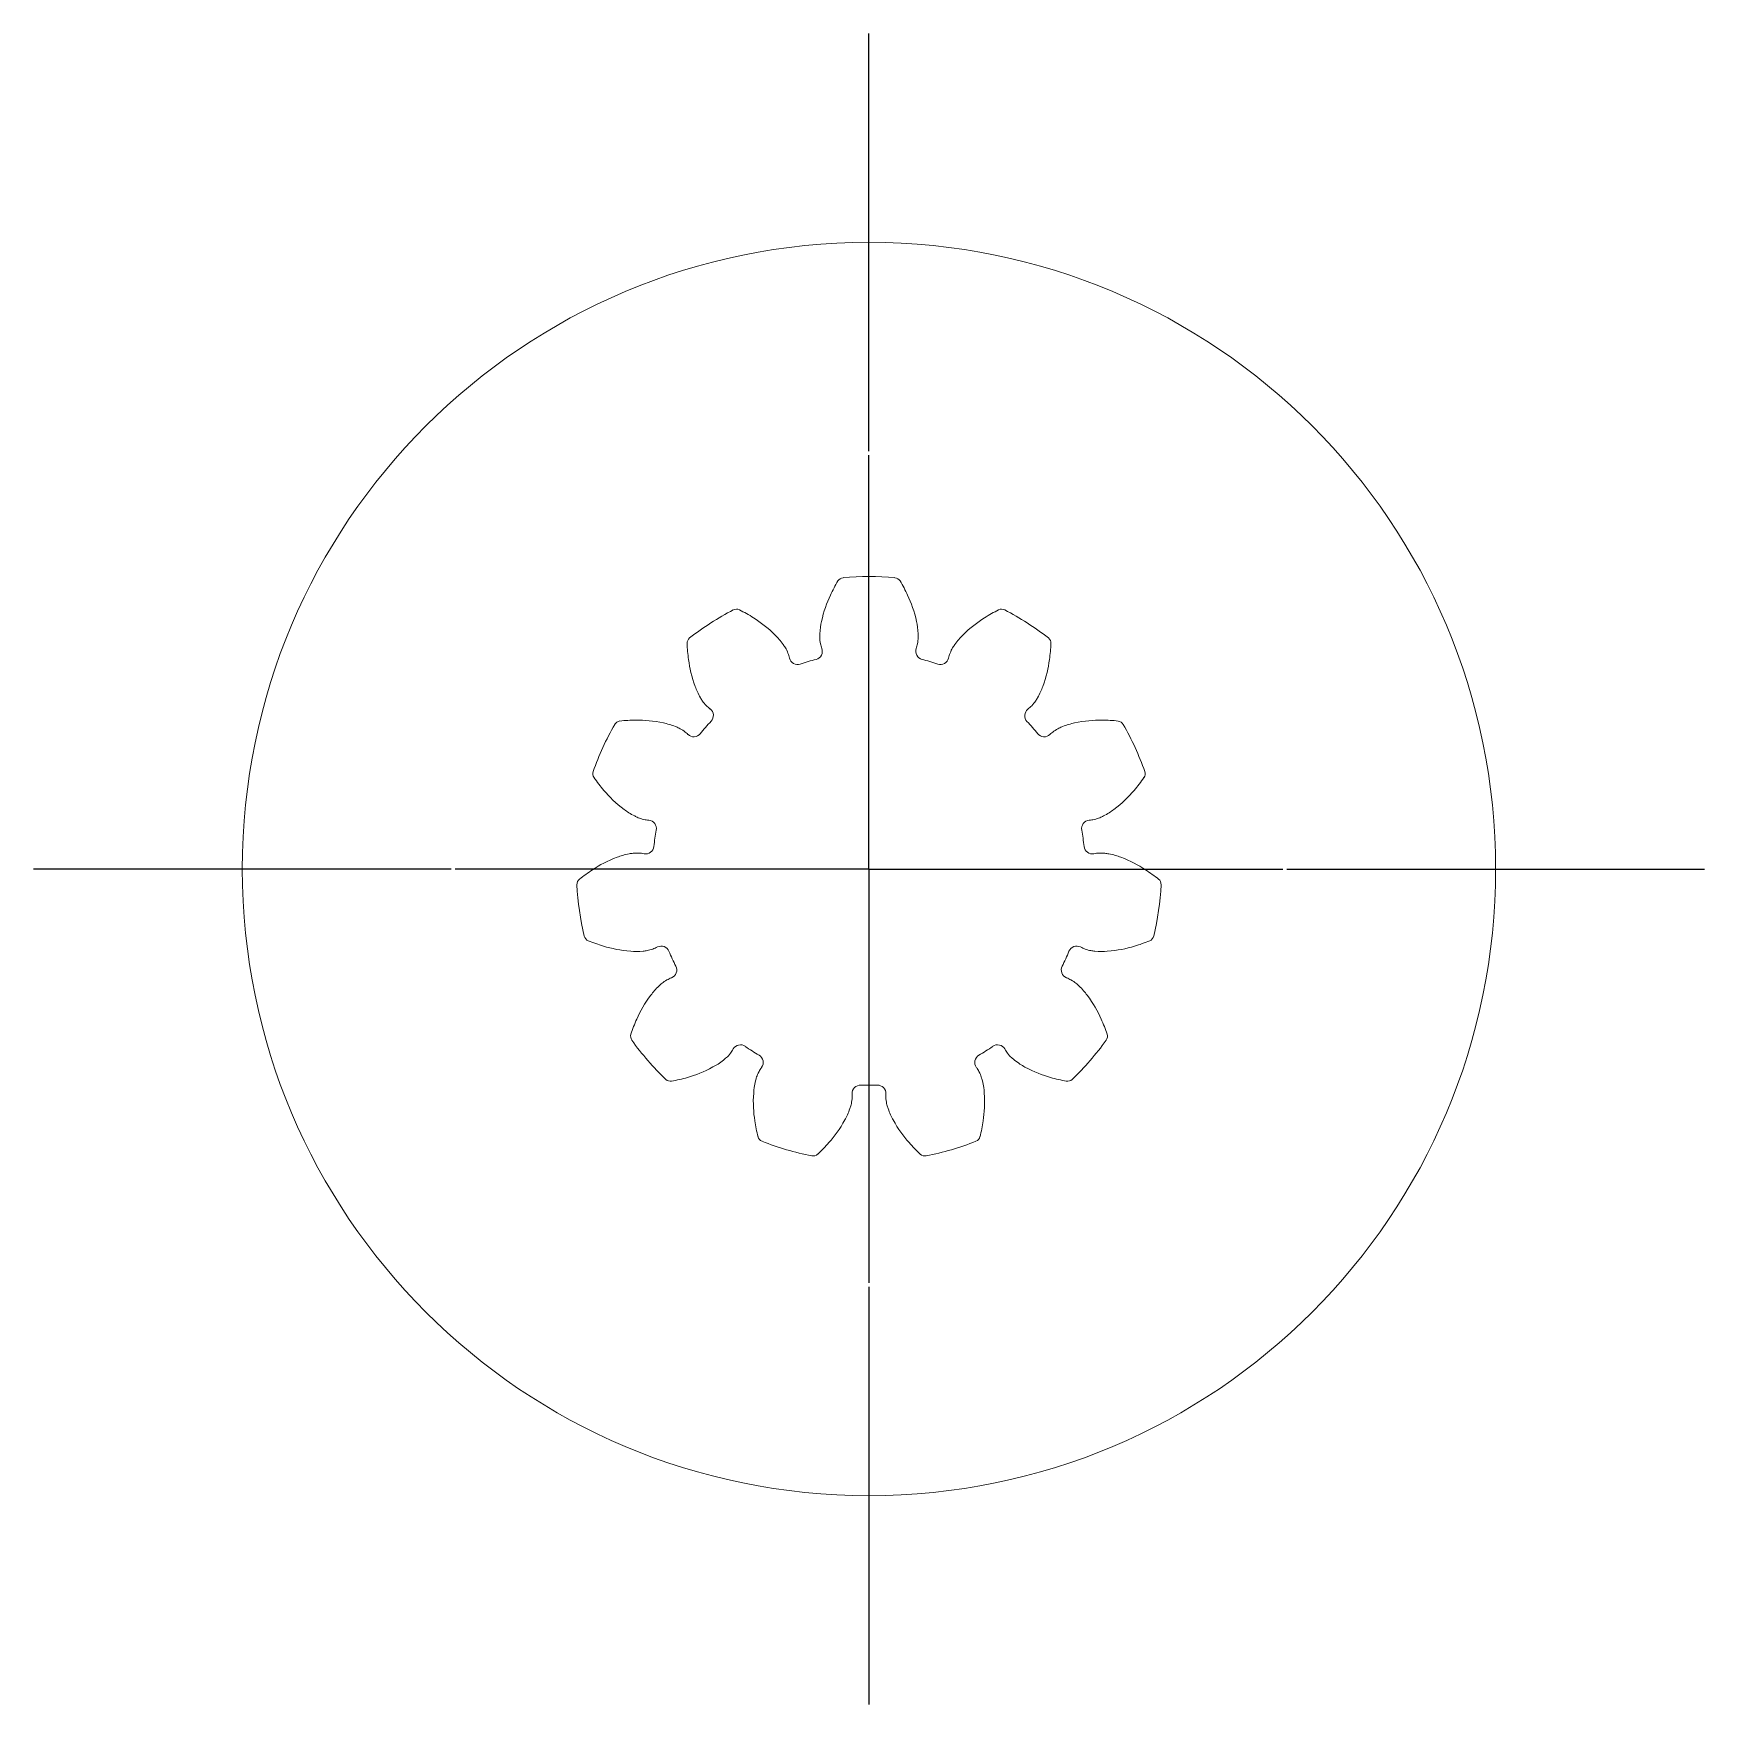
# Model space of a CAD drawing. Header units: millimetres. Extents: x 558.1 to 578.1, y 462.3 to 482.3.
import ezdxf

# ---------------------------------------------------------------- set-up
doc = ezdxf.new("R2010")
doc.units = ezdxf.units.MM
doc.linetypes.add('CENTERX2', pattern=[20.32, 12.7, -2.54, 2.54, -2.54])
doc.layers.add('CENTER', color=2, linetype='CENTERX2')

# ---------------------------------------------------------------- blocks, each defined once
blk = doc.blocks.new('SW_CENTERMARKSYMBOL_0')
at = {"layer": 'CENTER', "color": 0}
for p, q in [((0, 5), (0, 10)), ((0, 0), (0, 2.5)), ((-5, 0), (-10, 0)), ((0, 0), (-2.5, 0)), ((0, 0), (0, -2.5)), ((0, 0), (2.5, 0)), ((5, 0), (10, 0)), ((0, -5), (0, -10))]:
    blk.add_line(p, q, dxfattribs=at)
blk = doc.blocks.new('SW_CENTERMARKSYMBOL_1')
at = {"layer": 'CENTER', "color": 0}
for p, q in [((0, 2.5), (0, 4.953)), ((0, 0), (0, 2.5)), ((-2.5, 0), (-4.953, 0)), ((0, 0), (-2.5, 0)), ((0, 0), (0, -2.5)), ((0, 0), (2.5, 0)), ((2.5, 0), (4.953, 0)), ((0, -2.5), (0, -4.953))]:
    blk.add_line(p, q, dxfattribs=at)

msp = doc.modelspace()

# ---------------------------------------------------------------- linework, layer by layer
at = {"color": 7, "linetype": 'Continuous', "lineweight": 15}
msp.add_circle((568.142, 472.273), 7.5, dxfattribs=at)
for centre, radius, start, end in [((567.839, 475.68), 0.08, 95.0874, 149.5163), ((568.142, 472.273), 3.501, 84.9097, 95.0874), ((568.446, 475.68), 0.08, 30.4832, 84.9097), ((568.142, 472.273), 3.501, 117.6369, 127.8147), ((566.556, 475.303), 0.08, 63.2104, 117.6369), ((569.729, 475.303), 0.08, 62.3602, 116.789), ((568.142, 472.273), 3.501, 52.1824, 62.3602), ((566.045, 474.975), 0.08, 127.8147, 182.2436), ((570.24, 474.975), 0.08, 357.7559, 52.1824), ((567.484, 474.879), 0.1, 284.1779, 18.9973), ((568.801, 474.879), 0.1, 160.9836, 255.8212), ((567.287, 474.821), 0.1, 193.689, 288.5506), ((568.142, 472.273), 2.588, 104.1779, 108.5506), ((568.142, 472.273), 2.588, 71.4498, 75.8212), ((568.997, 474.821), 0.1, 251.4498, 346.3168), ((568.142, 472.273), 3.501, 150.3642, 160.542), ((565.169, 473.965), 0.08, 95.9377, 150.3642), ((568.142, 472.273), 2.588, 136.9029, 141.2756), ((566.18, 474.11), 0.1, 316.9029, 51.7435), ((570.106, 474.108), 0.1, 128.5558, 223.0586), ((568.142, 472.273), 2.588, 38.7211, 43.0586), ((571.115, 473.964), 0.08, 29.6329, 84.0618), ((568.142, 472.273), 3.501, 19.4551, 29.6329), ((566.045, 473.955), 0.1, 226.4351, 321.2756), ((570.239, 473.955), 0.1, 218.7211, 313.5617), ((564.917, 473.413), 0.08, 160.542, 214.9709), ((571.367, 473.412), 0.08, 325.0286, 19.4551), ((565.498, 472.757), 0.1, 349.6302, 84.4707), ((570.786, 472.757), 0.1, 95.526, 190.3665), ((568.142, 472.273), 2.588, 169.6302, 174.0029), ((568.142, 472.273), 2.588, 5.9938, 10.3665), ((565.469, 472.554), 0.1, 259.1624, 354.0029), ((570.815, 472.554), 0.1, 185.9938, 280.8344), ((564.727, 472.089), 0.08, 128.665, 183.0915), ((568.142, 472.273), 3.501, 183.0915, 193.2693), ((568.142, 472.273), 3.501, 346.7279, 356.9056), ((571.558, 472.089), 0.08, 356.9056, 51.3345), ((564.813, 471.488), 0.08, 193.2693, 247.6981), ((571.471, 471.488), 0.08, 292.3013, 346.7279), ((565.656, 471.251), 0.1, 22.3575, 117.198), ((568.142, 472.273), 2.588, 202.3575, 206.7302), ((568.142, 472.273), 2.588, 333.2666, 337.6392), ((570.628, 471.251), 0.1, 62.7988, 157.6392), ((565.742, 471.064), 0.1, 291.8897, 26.7302), ((570.543, 471.064), 0.1, 153.2666, 248.1071), ((565.369, 470.271), 0.08, 161.3922, 215.8188), ((568.142, 472.273), 3.501, 215.8188, 225.9965), ((568.142, 472.273), 3.501, 314.0006, 324.1784), ((570.916, 470.271), 0.08, 324.1784, 18.6072), ((566.604, 470.069), 0.1, 55.0847, 149.9253), ((568.142, 472.273), 2.588, 235.0847, 239.4574), ((566.776, 469.958), 0.1, 324.6169, 59.4574), ((569.508, 469.958), 0.1, 120.5421, 215.3733), ((568.142, 472.273), 2.588, 300.5421, 304.9142), ((569.681, 470.069), 0.1, 30.0526, 124.9142), ((565.766, 469.813), 0.08, 225.9965, 280.4254), ((568.04, 469.587), 0.1, 87.8142, 182.6337), ((568.142, 472.273), 2.588, 267.8142, 272.1867), ((568.245, 469.587), 0.1, 357.385, 92.1867), ((570.518, 469.813), 0.08, 259.5741, 314.0006), ((566.891, 469.09), 0.08, 194.1195, 248.546), ((568.142, 472.273), 3.501, 248.546, 258.7238), ((568.142, 472.273), 3.501, 281.2733, 291.4511), ((569.393, 469.09), 0.08, 291.4511, 345.88), ((567.473, 468.919), 0.08, 258.7238, 313.1527), ((568.811, 468.919), 0.08, 226.8468, 281.2733)]:
    msp.add_arc(centre, radius, start, end, dxfattribs=at)
for points, knots in [([(567.574, 475.236), (567.599, 475.357), (567.637, 475.456), (567.708, 475.61), (567.738, 475.666), (567.77, 475.721)], [0, 0, 0, 0, 0.5, 0.5, 0.828323, 0.828323, 0.828323, 0.828323]), ([(568.515, 475.721), (568.547, 475.666), (568.577, 475.61), (568.647, 475.456), (568.685, 475.357), (568.711, 475.236)], [0.1717089, 0.1717089, 0.1717089, 0.1717089, 0.5, 0.5, 1, 1, 1, 1]), ([(566.592, 475.375), (566.648, 475.346), (566.704, 475.315), (566.846, 475.224), (566.931, 475.161), (567.019, 475.073)], [0.1717089, 0.1717089, 0.1717089, 0.1717089, 0.5, 0.5, 1, 1, 1, 1]), ([(567.578, 474.912), (567.571, 474.932), (567.566, 474.951), (567.556, 474.997), (567.554, 475.022), (567.553, 475.059), (567.553, 475.073), (567.557, 475.146), (567.565, 475.192), (567.574, 475.236)], [0.0414739, 0.0414739, 0.0414739, 0.0414739, 0.1256881, 0.1256881, 0.2506881, 0.2506881, 0.3756881, 0.3756881, 0.8756881, 0.8756881, 0.8756881, 0.8756881]), ([(568.711, 475.236), (568.72, 475.192), (568.728, 475.146), (568.731, 475.073), (568.731, 475.059), (568.73, 475.022), (568.728, 474.997), (568.718, 474.951), (568.713, 474.932), (568.706, 474.912)], [0.1243563, 0.1243563, 0.1243563, 0.1243563, 0.6243563, 0.6243563, 0.7493563, 0.7493563, 0.8743563, 0.8743563, 0.9585577, 0.9585577, 0.9585577, 0.9585577]), ([(569.266, 475.073), (569.353, 475.161), (569.438, 475.224), (569.581, 475.315), (569.637, 475.346), (569.693, 475.375)], [0, 0, 0, 0, 0.5, 0.5, 0.828323, 0.828323, 0.828323, 0.828323]), ([(567.019, 475.073), (567.05, 475.041), (567.082, 475.006), (567.124, 474.947), (567.132, 474.935), (567.151, 474.904), (567.163, 474.881), (567.179, 474.837), (567.185, 474.819), (567.19, 474.798)], [0.1244207, 0.1244207, 0.1244207, 0.1244207, 0.6244207, 0.6244207, 0.7494207, 0.7494207, 0.8744207, 0.8744207, 0.9585577, 0.9585577, 0.9585577, 0.9585577]), ([(569.094, 474.798), (569.1, 474.819), (569.105, 474.837), (569.122, 474.881), (569.133, 474.903), (569.153, 474.935), (569.161, 474.947), (569.202, 475.006), (569.234, 475.041), (569.266, 475.073)], [0.0414739, 0.0414739, 0.0414739, 0.0414739, 0.1255512, 0.1255512, 0.2505512, 0.2505512, 0.3755512, 0.3755512, 0.8755512, 0.8755512, 0.8755512, 0.8755512]), ([(566.062, 474.458), (566.018, 474.574), (565.997, 474.678), (565.973, 474.845), (565.968, 474.909), (565.965, 474.972)], [0, 0, 0, 0, 0.5, 0.5, 0.828323, 0.828323, 0.828323, 0.828323]), ([(570.319, 474.972), (570.317, 474.909), (570.311, 474.845), (570.288, 474.678), (570.266, 474.574), (570.222, 474.458)], [0.1717089, 0.1717089, 0.1717089, 0.1717089, 0.5, 0.5, 1, 1, 1, 1]), ([(566.241, 474.188), (566.224, 474.202), (566.21, 474.215), (566.177, 474.247), (566.161, 474.268), (566.14, 474.298), (566.133, 474.31), (566.097, 474.373), (566.078, 474.416), (566.062, 474.458)], [0.0414739, 0.0414739, 0.0414739, 0.0414739, 0.1256273, 0.1256273, 0.2506273, 0.2506273, 0.3756273, 0.3756273, 0.8756273, 0.8756273, 0.8756273, 0.8756273]), ([(570.222, 474.458), (570.206, 474.416), (570.188, 474.373), (570.152, 474.31), (570.145, 474.298), (570.124, 474.267), (570.108, 474.247), (570.076, 474.213), (570.061, 474.2), (570.044, 474.187)], [0.1233938, 0.1233938, 0.1233938, 0.1233938, 0.6233938, 0.6233938, 0.7483938, 0.7483938, 0.8733938, 0.8733938, 0.9585577, 0.9585577, 0.9585577, 0.9585577]), ([(565.161, 474.044), (565.224, 474.051), (565.288, 474.054), (565.456, 474.055), (565.562, 474.048), (565.683, 474.021)], [0.1717089, 0.1717089, 0.1717089, 0.1717089, 0.5, 0.5, 1, 1, 1, 1]), ([(565.683, 474.021), (565.727, 474.011), (565.773, 473.999), (565.84, 473.972), (565.853, 473.967), (565.886, 473.95), (565.908, 473.938), (565.946, 473.91), (565.961, 473.897), (565.976, 473.882)], [0.1243599, 0.1243599, 0.1243599, 0.1243599, 0.6243599, 0.6243599, 0.7493599, 0.7493599, 0.8743599, 0.8743599, 0.9585577, 0.9585577, 0.9585577, 0.9585577]), ([(570.308, 473.882), (570.324, 473.897), (570.339, 473.91), (570.376, 473.937), (570.398, 473.95), (570.432, 473.966), (570.445, 473.972), (570.512, 473.999), (570.557, 474.011), (570.601, 474.021)], [0.0414739, 0.0414739, 0.0414739, 0.0414739, 0.1256273, 0.1256273, 0.2506273, 0.2506273, 0.3756273, 0.3756273, 0.8756273, 0.8756273, 0.8756273, 0.8756273]), ([(570.601, 474.021), (570.722, 474.048), (570.828, 474.055), (570.997, 474.054), (571.061, 474.051), (571.124, 474.044)], [0, 0, 0, 0, 0.5, 0.5, 0.828323, 0.828323, 0.828323, 0.828323]), ([(565.211, 472.987), (565.111, 473.061), (565.037, 473.136), (564.927, 473.264), (564.888, 473.315), (564.851, 473.367)], [0, 0, 0, 0, 0.5, 0.5, 0.828323, 0.828323, 0.828323, 0.828323]), ([(571.433, 473.367), (571.397, 473.315), (571.358, 473.264), (571.247, 473.136), (571.173, 473.061), (571.073, 472.987)], [0.1717089, 0.1717089, 0.1717089, 0.1717089, 0.5, 0.5, 1, 1, 1, 1]), ([(565.508, 472.857), (565.486, 472.859), (565.467, 472.862), (565.422, 472.872), (565.398, 472.88), (565.363, 472.895), (565.351, 472.901), (565.286, 472.934), (565.247, 472.96), (565.211, 472.987)], [0.0414739, 0.0414739, 0.0414739, 0.0414739, 0.1256273, 0.1256273, 0.2506273, 0.2506273, 0.3756273, 0.3756273, 0.8756273, 0.8756273, 0.8756273, 0.8756273]), ([(571.073, 472.987), (571.037, 472.96), (570.998, 472.934), (570.934, 472.901), (570.921, 472.895), (570.887, 472.88), (570.863, 472.871), (570.817, 472.862), (570.798, 472.858), (570.777, 472.856)], [0.1243599, 0.1243599, 0.1243599, 0.1243599, 0.6243599, 0.6243599, 0.7493599, 0.7493599, 0.8743599, 0.8743599, 0.9585577, 0.9585577, 0.9585577, 0.9585577]), ([(564.677, 472.151), (564.726, 472.191), (564.778, 472.228), (564.92, 472.32), (565.012, 472.372), (565.129, 472.414)], [0, 0, 0, 0, 0.3282911, 0.3282911, 0.8282911, 0.8282911, 0.8282911, 0.8282911]), ([(565.129, 472.414), (565.171, 472.43), (565.216, 472.444), (565.287, 472.458), (565.301, 472.46), (565.338, 472.464), (565.363, 472.466), (565.41, 472.462), (565.429, 472.46), (565.45, 472.456)], [0.1658022, 0.1658022, 0.1658022, 0.1658022, 0.6658022, 0.6658022, 0.7908022, 0.7908022, 0.9158022, 0.9158022, 1, 1, 1, 1]), ([(570.834, 472.456), (570.855, 472.46), (570.875, 472.462), (570.921, 472.466), (570.947, 472.464), (570.984, 472.46), (570.997, 472.457), (571.069, 472.444), (571.113, 472.429), (571.156, 472.414)], [0.0414739, 0.0414739, 0.0414739, 0.0414739, 0.1256273, 0.1256273, 0.2506273, 0.2506273, 0.3756273, 0.3756273, 0.8756273, 0.8756273, 0.8756273, 0.8756273]), ([(571.156, 472.414), (571.272, 472.371), (571.365, 472.32), (571.506, 472.228), (571.558, 472.19), (571.608, 472.151)], [0, 0, 0, 0, 0.5, 0.5, 0.828323, 0.828323, 0.828323, 0.828323]), ([(565.291, 471.289), (565.167, 471.297), (565.063, 471.321), (564.902, 471.368), (564.841, 471.39), (564.783, 471.414)], [0.171677, 0.171677, 0.171677, 0.171677, 0.671677, 0.671677, 1, 1, 1, 1]), ([(571.502, 471.414), (571.443, 471.39), (571.383, 471.368), (571.221, 471.32), (571.118, 471.297), (570.994, 471.289)], [0.1717089, 0.1717089, 0.1717089, 0.1717089, 0.5, 0.5, 1, 1, 1, 1]), ([(565.611, 471.34), (565.591, 471.33), (565.573, 471.322), (565.53, 471.306), (565.505, 471.3), (565.468, 471.294), (565.455, 471.292), (565.382, 471.285), (565.335, 471.286), (565.291, 471.289)], [0, 0, 0, 0, 0.0841534, 0.0841534, 0.2091534, 0.2091534, 0.3341534, 0.3341534, 0.8341534, 0.8341534, 0.8341534, 0.8341534]), ([(570.994, 471.289), (570.949, 471.286), (570.902, 471.285), (570.83, 471.292), (570.816, 471.293), (570.779, 471.3), (570.754, 471.306), (570.711, 471.322), (570.693, 471.33), (570.674, 471.34)], [0.1243599, 0.1243599, 0.1243599, 0.1243599, 0.6243599, 0.6243599, 0.7493599, 0.7493599, 0.8743599, 0.8743599, 0.9585577, 0.9585577, 0.9585577, 0.9585577]), ([(565.531, 470.763), (565.558, 470.798), (565.588, 470.835), (565.641, 470.885), (565.651, 470.894), (565.68, 470.918), (565.7, 470.933), (565.741, 470.955), (565.759, 470.963), (565.779, 470.971)], [0.1243599, 0.1243599, 0.1243599, 0.1243599, 0.6243599, 0.6243599, 0.7493599, 0.7493599, 0.8743599, 0.8743599, 0.9585577, 0.9585577, 0.9585577, 0.9585577]), ([(570.505, 470.971), (570.526, 470.963), (570.543, 470.955), (570.584, 470.933), (570.605, 470.918), (570.633, 470.894), (570.644, 470.885), (570.696, 470.835), (570.726, 470.798), (570.753, 470.762)], [0.0414739, 0.0414739, 0.0414739, 0.0414739, 0.1256273, 0.1256273, 0.2506273, 0.2506273, 0.3756273, 0.3756273, 0.8756273, 0.8756273, 0.8756273, 0.8756273]), ([(565.293, 470.297), (565.313, 470.357), (565.336, 470.417), (565.406, 470.57), (565.456, 470.664), (565.531, 470.763)], [0.1717089, 0.1717089, 0.1717089, 0.1717089, 0.5, 0.5, 1, 1, 1, 1]), ([(570.753, 470.762), (570.829, 470.664), (570.878, 470.57), (570.948, 470.417), (570.971, 470.357), (570.992, 470.297)], [0, 0, 0, 0, 0.5, 0.5, 0.828323, 0.828323, 0.828323, 0.828323]), ([(566.517, 470.119), (566.506, 470.101), (566.496, 470.084), (566.468, 470.047), (566.45, 470.029), (566.422, 470.004), (566.412, 469.995), (566.355, 469.95), (566.315, 469.925), (566.275, 469.904)], [0.0414739, 0.0414739, 0.0414739, 0.0414739, 0.1256273, 0.1256273, 0.2506273, 0.2506273, 0.3756273, 0.3756273, 0.8756273, 0.8756273, 0.8756273, 0.8756273]), ([(570.009, 469.903), (569.97, 469.925), (569.93, 469.95), (569.873, 469.995), (569.862, 470.003), (569.834, 470.029), (569.817, 470.047), (569.789, 470.084), (569.778, 470.1), (569.767, 470.119)], [0.1244207, 0.1244207, 0.1244207, 0.1244207, 0.6244207, 0.6244207, 0.7494207, 0.7494207, 0.8744207, 0.8744207, 0.9585577, 0.9585577, 0.9585577, 0.9585577]), ([(566.275, 469.904), (566.167, 469.843), (566.067, 469.807), (565.905, 469.76), (565.843, 469.746), (565.78, 469.734)], [0, 0, 0, 0, 0.5, 0.5, 0.828323, 0.828323, 0.828323, 0.828323]), ([(566.762, 469.591), (566.766, 469.635), (566.771, 469.682), (566.788, 469.753), (566.792, 469.766), (566.803, 469.802), (566.813, 469.825), (566.835, 469.866), (566.845, 469.883), (566.858, 469.9)], [0.1243599, 0.1243599, 0.1243599, 0.1243599, 0.6243599, 0.6243599, 0.7493599, 0.7493599, 0.8743599, 0.8743599, 0.9585577, 0.9585577, 0.9585577, 0.9585577]), ([(569.427, 469.9), (569.439, 469.883), (569.449, 469.866), (569.472, 469.825), (569.481, 469.802), (569.492, 469.766), (569.496, 469.753), (569.513, 469.682), (569.519, 469.635), (569.522, 469.591)], [0.0414739, 0.0414739, 0.0414739, 0.0414739, 0.1256544, 0.1256544, 0.2506544, 0.2506544, 0.3756544, 0.3756544, 0.8756544, 0.8756544, 0.8756544, 0.8756544]), ([(570.504, 469.734), (570.442, 469.745), (570.379, 469.76), (570.217, 469.807), (570.118, 469.843), (570.009, 469.903)], [0.1717089, 0.1717089, 0.1717089, 0.1717089, 0.5, 0.5, 1, 1, 1, 1]), ([(566.814, 469.07), (566.798, 469.131), (566.785, 469.194), (566.761, 469.361), (566.752, 469.467), (566.762, 469.591)], [0.1717089, 0.1717089, 0.1717089, 0.1717089, 0.5, 0.5, 1, 1, 1, 1]), ([(567.94, 469.583), (567.941, 469.561), (567.941, 469.541), (567.937, 469.495), (567.932, 469.47), (567.923, 469.434), (567.918, 469.421), (567.895, 469.352), (567.874, 469.31), (567.853, 469.27)], [0.0414739, 0.0414739, 0.0414739, 0.0414739, 0.1256881, 0.1256881, 0.2506881, 0.2506881, 0.3756881, 0.3756881, 0.8756881, 0.8756881, 0.8756881, 0.8756881]), ([(568.432, 469.27), (568.411, 469.31), (568.39, 469.352), (568.366, 469.421), (568.362, 469.434), (568.352, 469.47), (568.347, 469.495), (568.344, 469.541), (568.344, 469.561), (568.345, 469.583)], [0.1242484, 0.1242484, 0.1242484, 0.1242484, 0.6242484, 0.6242484, 0.7492484, 0.7492484, 0.8742484, 0.8742484, 0.9585577, 0.9585577, 0.9585577, 0.9585577]), ([(569.522, 469.591), (569.532, 469.467), (569.523, 469.361), (569.499, 469.194), (569.486, 469.131), (569.471, 469.07)], [0, 0, 0, 0, 0.5, 0.5, 0.828323, 0.828323, 0.828323, 0.828323]), ([(567.853, 469.27), (567.794, 469.161), (567.73, 469.077), (567.619, 468.95), (567.574, 468.903), (567.528, 468.86)], [0, 0, 0, 0, 0.5, 0.5, 0.828323, 0.828323, 0.828323, 0.828323]), ([(568.756, 468.86), (568.71, 468.903), (568.665, 468.95), (568.555, 469.077), (568.49, 469.161), (568.432, 469.27)], [0.1717089, 0.1717089, 0.1717089, 0.1717089, 0.5, 0.5, 1, 1, 1, 1])]:
    msp.add_open_spline(points, degree=3, knots=knots, dxfattribs=at)

# ---------------------------------------------------------------- block references
at = {"layer": 'CENTER'}
for name in ['SW_CENTERMARKSYMBOL_0', 'SW_CENTERMARKSYMBOL_1']:
    msp.add_blockref(name, (568.142, 472.273), dxfattribs=at)

doc.saveas('drawing.dxf')
